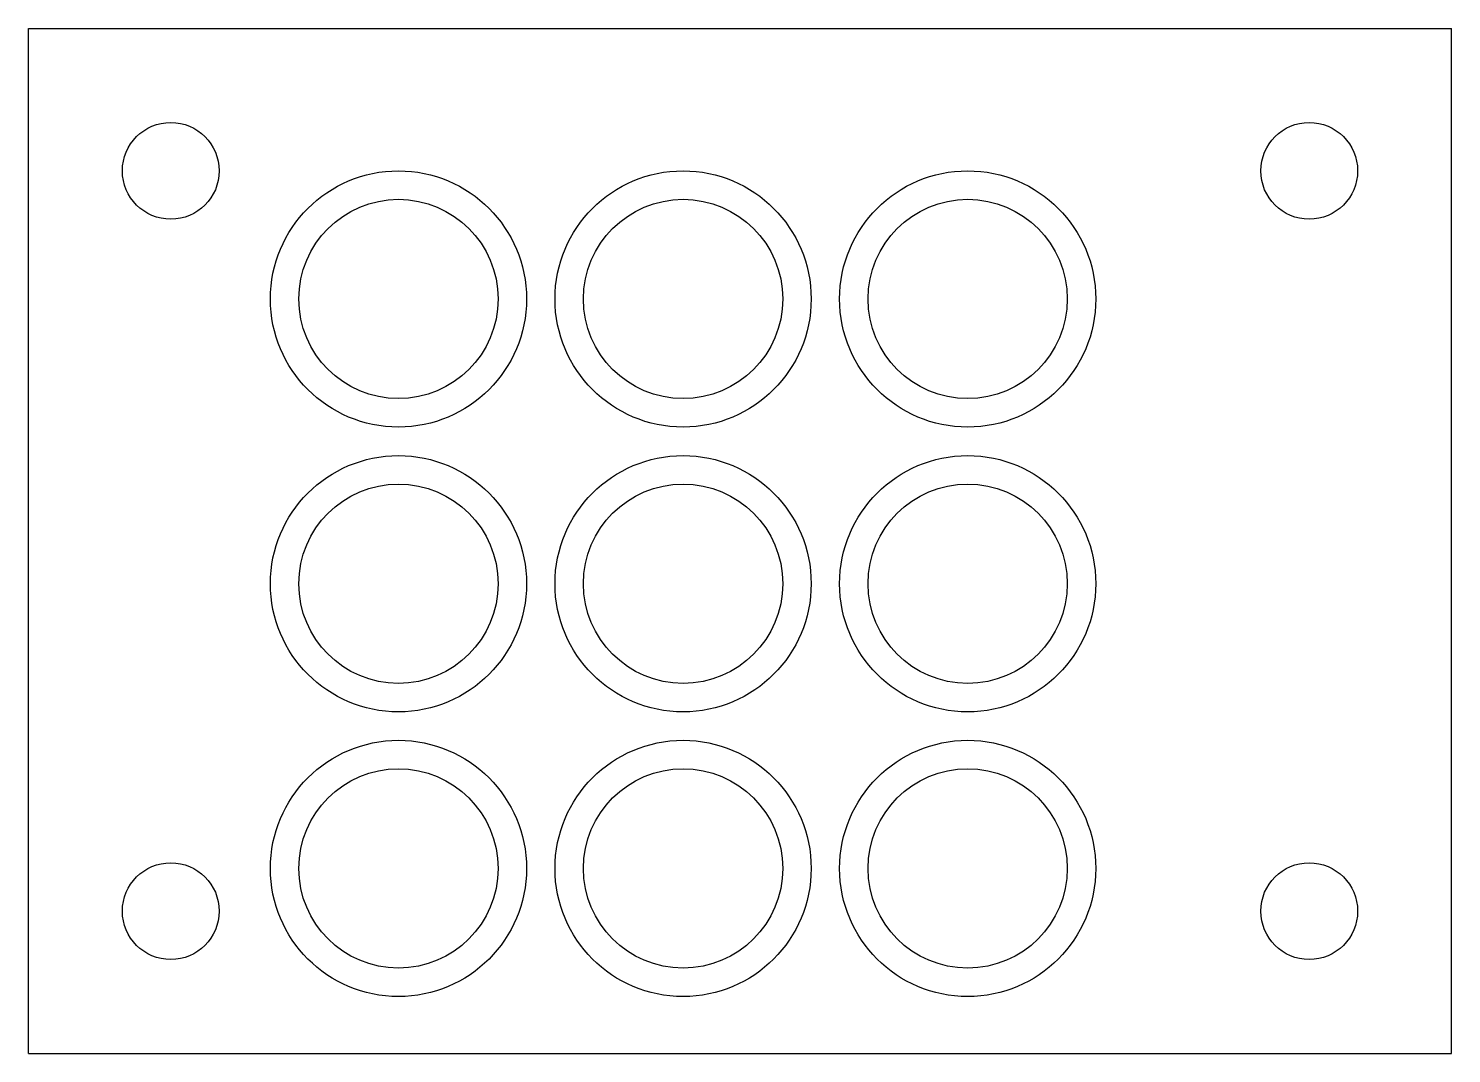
# Model space of a CAD drawing. Header units: millimetres. Extents: x 0 to 50, y 0 to 36.
import ezdxf

# ---------------------------------------------------------------- set-up
doc = ezdxf.new("R2010")
doc.units = ezdxf.units.MM

msp = doc.modelspace()

# ---------------------------------------------------------------- linework, layer by layer
at = {"color": 7, "linetype": 'Continuous', "lineweight": 25}
for p, q in [((0, 0), (0, 36)), ((0, 36), (50, 36)), ((50, 0), (50, 36)), ((0, 0), (50, 0))]:
    msp.add_line(p, q, dxfattribs=at)
for centre, radius in [((5, 31), 1.7), ((45, 31), 1.7), ((23, 26.5), 4.5), ((13, 26.5), 4.5), ((33, 26.5), 4.5), ((13, 26.5), 3.5), ((23, 26.5), 3.5), ((33, 26.5), 3.5), ((13, 16.5), 4.5), ((23, 16.5), 4.5), ((33, 16.5), 4.5), ((13, 16.5), 3.5), ((23, 16.5), 3.5), ((33, 16.5), 3.5), ((13, 6.5), 4.5), ((23, 6.5), 4.5), ((33, 6.5), 4.5), ((13, 6.5), 3.5), ((33, 6.5), 3.5), ((23, 6.5), 3.5), ((5, 5), 1.7), ((45, 5), 1.7)]:
    msp.add_circle(centre, radius, dxfattribs=at)

doc.saveas('drawing.dxf')
